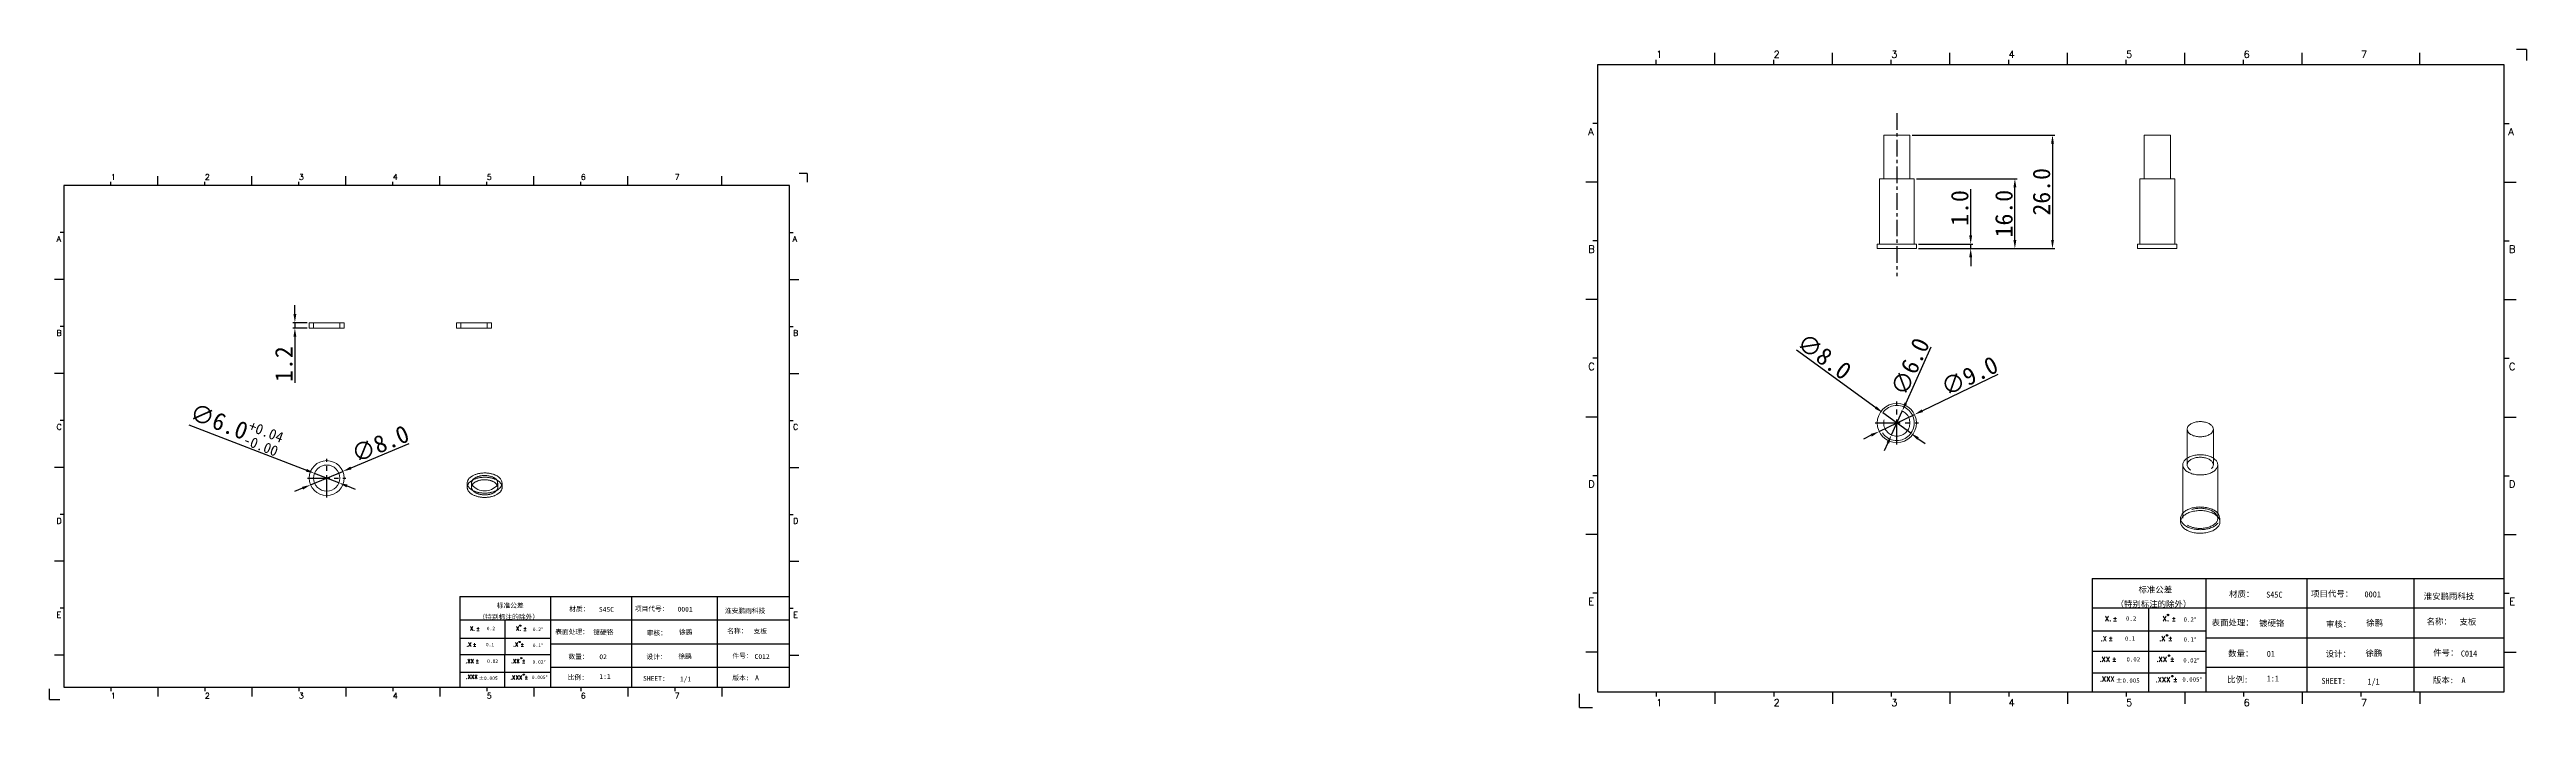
# Model space of a CAD drawing. Extents: x 83 to 30050, y -7164 to 695.
# Drawn here: x 9625 to 10192, y -1682 to -1531 of the extents above; entities that cross this region are included whole.
import ezdxf
from ezdxf.enums import TextEntityAlignment as Align

# ---------------------------------------------------------------- set-up
doc = ezdxf.new("R2010")
doc.units = 0
doc.header["$LTSCALE"] = 8
doc.header["$MEASUREMENT"] = 0
doc.header["$PDSIZE"] = 5
doc.linetypes.add('CENTER', pattern=[2, 1.25, -0.25, 0.25, -0.25])
doc.linetypes.add('HIDDEN', pattern=[1.905, 1.27, -0.635])
doc.layers.get('0').update_dxf_attribs({"linetype": 'CONTINUOUS'})
doc.layers.get('Defpoints').update_dxf_attribs({"linetype": 'CONTINUOUS'})
doc.layers.add('41', color=3, linetype='CONTINUOUS')
doc.layers.add('dim', color=82, linetype='CONTINUOUS', lineweight=9)
doc.styles.add('SIMPLEX', font='SIMPLEX')
doc.styles.get("Standard").update_dxf_attribs({"font": '', "height": 4})
doc.styles.get('Standard').set_extended_font_data('SimSun')
doc.dimstyles.new('ISO-25', dxfattribs={"dimtxt": 6, "dimasz": 2.5, "dimexe": 1.25, "dimexo": 0.625, "dimtad": 1, "dimdec": 1, "dimzin": 1, "dimdsep": 46, "dimtxsty": 'Standard', "dimcen": 2.5, "dimadec": 0, "dimazin": 0, "dimtm": 1e-09, "dimtfac": 1, "dimtdec": 1, "dimtmove": 0, "dimatfit": 3, "dimfxl": 1, "dimtolj": 1, "dimtzin": 0, "dimarcsym": 0})

# ---------------------------------------------------------------- blocks, each defined once
blk = doc.blocks.new('A$C0BB32EA6')
at = {"layer": '41'}
for p, q in [((51.1, 427.8), (51.1, 431)), ((90.2, 427.8), (90.2, 435.7)), ((129.3, 427.8), (129.3, 431)), ((129.3, 427.8), (129.3, 431)), ((129.3, 427.8), (129.3, 431)), ((168.4, 427.8), (168.4, 435.7)), ((168.4, 427.8), (168.4, 435.7)), ((168.4, 427.8), (168.4, 435.7)), ((207.5, 427.8), (207.5, 431)), ((207.5, 427.8), (207.5, 431)), ((246.6, 427.8), (246.6, 435.7)), ((246.6, 427.8), (246.6, 435.7)), ((285.7, 427.8), (285.7, 431)), ((324.8, 427.8), (324.8, 435.7)), ((363.9, 427.8), (363.9, 431)), ((403, 427.8), (403, 435.7)), ((442.1, 427.8), (442.1, 431)), ((481.1, 427.8), (481.1, 435.7)), ((559.3, 427.8), (559.3, 435.7)), ((615.6, 427.8), (12, 427.8)), ((12, 427.8), (12, 10.3)), ((615.6, 10.3), (615.6, 427.8)), ((12, 388.8), (8.9, 388.8)), ((615.6, 388.8), (618.8, 388.8)), ((12, 349.7), (4.2, 349.7)), ((615.6, 349.7), (623.5, 349.7)), ((12, 310.6), (8.9, 310.6)), ((615.6, 310.6), (618.8, 310.6)), ((12, 271.5), (4.2, 271.5)), ((615.6, 271.5), (623.5, 271.5)), ((12, 232.4), (8.9, 232.4)), ((615.6, 232.4), (618.8, 232.4)), ((12, 193.3), (4.2, 193.3)), ((615.6, 193.3), (623.5, 193.3)), ((12, 154.2), (8.9, 154.2)), ((615.6, 154.2), (618.8, 154.2)), ((12, 115.1), (4.2, 115.1)), ((615.6, 115.1), (623.5, 115.1)), ((341.3, 85.8), (615.6, 85.8)), ((341.3, 85.8), (341.3, 10.3)), ((416.9, 85.8), (416.9, 10.3)), ((484.2, 85.8), (484.2, 10.3)), ((555.4, 85.7), (555.4, 10.2)), ((12, 76), (8.9, 76)), ((615.6, 66.1), (341.3, 66.1)), ((615.6, 76), (618.8, 76)), ((341.3, 51.1), (416.9, 51.1)), ((378.9, 10), (379.1, 65.8)), ((12, 36.9), (4.2, 36.9)), ((341.3, 37.5), (401.1, 37.5)), ((341.3, 37.5), (416.9, 37.5)), ((615.6, 46.2), (416.9, 46.2)), ((615.6, 36.9), (623.5, 36.9)), ((341.3, 23), (401.9, 23)), ((341.3, 23), (401.9, 23)), ((341.3, 23), (401.9, 23)), ((341.3, 23), (401.9, 23)), ((341.3, 23), (401.9, 23)), ((341.3, 23), (416.9, 23)), ((615.6, 26.7), (416.9, 26.7)), ((12, 10.3), (615.6, 10.3)), ((51.1, 10.3), (51.1, 7.2)), ((90.2, 10.3), (90.2, 2.5)), ((129.3, 10.3), (129.3, 7.2)), ((168.4, 10.3), (168.4, 2.5)), ((207.5, 10.3), (207.5, 7.2)), ((246.6, 10.3), (246.6, 2.5)), ((285.7, 10.3), (285.7, 7.2)), ((324.8, 10.3), (324.8, 2.5)), ((326.3, 10.3), (401.9, 10.3)), ((363.9, 10.3), (363.9, 7.2)), ((403, 10.3), (403, 2.5)), ((442.1, 10.3), (442.1, 7.2)), ((481.1, 10.3), (481.1, 2.5)), ((520.2, 10.3), (520.2, 7.2)), ((559.3, 10.3), (559.3, 2.5))]:
    blk.add_line(p, q, dxfattribs=at)
at = {"layer": '41', "linetype": 'Continuous'}
for p, q in [((630.4, 437.9), (623.8, 437.9)), ((630.4, 437.9), (630.4, 430.6)), ((0, 0), (0, 9)), ((0, 0), (8.6, 0))]:
    blk.add_line(p, q, dxfattribs=at)
at = {"layer": '41'}
for centre in [(391.7, 61.6), (391.1, 48), (392.5, 34.5), (394.6, 20.8)]:
    blk.add_circle(centre, 0.516, dxfattribs=at)
at = {"layer": '41', "style": 'SIMPLEX'}
for s, height, p in [('1', 4.69, (51.1, 432.5)), ('2', 4.69, (129.3, 432.5)), ('3', 4.69, (207.5, 432.5)), ('4', 4.69, (285.7, 432.5)), ('5', 4.69, (363.9, 432.5)), ('6', 4.69, (442.1, 432.5)), ('7', 4.69, (520.2, 432.5)), ('A', 4.75, (5.8, 380.9)), ('A', 4.75, (618.3, 380.9)), ('B', 4.75, (5.8, 302.7)), ('B', 4.75, (618.7, 302.7)), ('C', 4.75, (5.8, 224.6)), ('C', 4.75, (618.7, 224.6)), ('D', 4.75, (5.8, 146.4)), ('D', 4.75, (618.7, 146.4)), ('E', 4.75, (5.8, 68.2)), ('E', 4.75, (618.9, 68.2)), ('X.', 3.28, (349.8, 57.5)), ('%%p', 3.28, (355, 57.4)), ('X.', 3.28, (388.2, 57.5)), ('%%p', 3.28, (394.1, 57.4)), ('.XX', 3.28, (346.2, 30.4)), ('.X', 3.28, (346.9, 44.2)), ('%%p', 3.28, (352.1, 44.3)), ('%%p', 3.28, (354.4, 30.5)), ('.XX', 3.28, (384.1, 30.4)), ('.X', 3.28, (385.9, 44.2)), ('%%p', 3.28, (391.8, 44.3)), ('%%p', 3.28, (393, 30.5)), ('.XXX', 3.28, (383.5, 16.8)), ('%%p', 3.28, (395.1, 17)), ('1', 4.69, (51.1, 0.9)), ('2', 4.69, (129.3, 0.9)), ('3', 4.69, (207.5, 0.9)), ('4', 4.69, (285.7, 0.9)), ('5', 4.69, (363.9, 0.9)), ('6', 4.69, (442.1, 0.9)), ('7', 4.69, (520.2, 0.9))]:
    blk.add_text(s, height=height, dxfattribs=at).set_placement(p)
at = {"layer": '41', "linetype": 'Continuous'}
for s, p in [('（特别标注的除外）', (356.9, 66.9)), ('标准公差', (372.1, 76.4)), ('材质：', (432.4, 73.5)), ('项目代号：', (487, 73.7)), ('淮安鹏雨科技', (562, 72)), ('表面处理：', (420.8, 54.5)), ('审核：', (496.9, 53.5)), ('名称：', (563.9, 55.2)), ('数量：', (431.8, 33.9)), ('设计：', (496.7, 33.7)), ('件号：', (568.3, 34.5)), ('比例:', (431.2, 16.6)), ('SHEET:', (493.9, 15.7)), ('1/1', (524.5, 15.2)), ('版本:', (568.1, 16.2))]:
    blk.add_text(s, height=4, dxfattribs=at).set_placement(p)
at = {"layer": '41'}
for s, p in [('0.2', (363.8, 57.8)), ('0.2%%D', (402.1, 57.1)), ('0.1', (363.1, 44.4)), ('0.02', (364.1, 30.6)), ('0.02%%D', (401.9, 29.9)), ('0.1%%D', (402.1, 43.8)), ('0.005%%D', (401.3, 17.2))]:
    blk.add_text(s, height=2.93, dxfattribs=at).set_placement(p)
at = {"layer": '41', "style": 'SIMPLEX'}
blk.add_text('.XXX', height=3.28, dxfattribs=at).set_placement((351.3, 18.9), align=Align.MIDDLE_CENTER)
at = {"layer": '41'}
blk.add_text('%%P0.005', height=2.93, dxfattribs=at).set_placement((364.9, 17.9), align=Align.MIDDLE_CENTER)
at = {"layer": '41', "linetype": 'Continuous'}
for tag, p in [('材质', (457.1, 73.1)), ('代号', (522.6, 73.3)), ('表面处理', (452.4, 54.1)), ('审核', (523.7, 54.3)), ('名称', (585.8, 55)), ('数量', (457.5, 33.7)), ('设计', (523.2, 34.1)), ('件号', (586.7, 33.9)), ('比例', (457.5, 17.3)), ('版本', (587.1, 16.2))]:
    blk.add_attdef(tag, p, '', height=4, dxfattribs=at)
blk = doc.blocks.new('*D424')
at = {"layer": 'Defpoints', "color": 0}
for p in [(10051.72, -1614.44), (10043.61, -1618.33)]:
    blk.add_point(p, dxfattribs=at)
at = {"layer": 'dim', "color": 0, "lineweight": -2}
for p, q in [((10070.81, -1605.27), (10053.52, -1613.57)), ((10043.61, -1618.33), (10051.72, -1614.44)), ((10041.8, -1619.2), (10040, -1620.06))]:
    blk.add_line(p, q, dxfattribs=at)
at = {"layer": 'dim', "color": 0}
for points in [[(10053.38, -1613.27), (10053.67, -1613.87), (10051.72, -1614.44)], [(10041.66, -1618.9), (10041.95, -1619.5), (10043.61, -1618.33)]]:
    blk.add_solid(points, dxfattribs=at)
at = {"layer": 'dim', "color": 0, "insert": (10064.3, -1605.62), "char_height": 4, "attachment_point": 5, "rotation": 25.6392}
blk.add_mtext('\\A1;∅9.0', dxfattribs=at)
blk = doc.blocks.new('*D425')
at = {"layer": 'Defpoints', "color": 0}
for p in [(10044.43, -1614.03), (10050.89, -1618.74)]:
    blk.add_point(p, dxfattribs=at)
at = {"layer": 'dim', "color": 0, "lineweight": -2}
for p, q in [((10024.7, -1599.63), (10042.82, -1612.85)), ((10050.89, -1618.74), (10044.43, -1614.03)), ((10052.51, -1619.92), (10054.12, -1621.1))]:
    blk.add_line(p, q, dxfattribs=at)
at = {"layer": 'dim', "color": 0}
for points in [[(10043.01, -1612.58), (10042.62, -1613.12), (10044.43, -1614.03)], [(10052.71, -1619.65), (10052.31, -1620.19), (10050.89, -1618.74)]]:
    blk.add_solid(points, dxfattribs=at)
at = {"layer": 'dim', "color": 0, "insert": (10031.04, -1601.16), "char_height": 4, "attachment_point": 5, "rotation": 323.8828}
blk.add_mtext('\\A1;∅8.0', dxfattribs=at)
blk = doc.blocks.new('*D426')
at = {"layer": 'Defpoints', "color": 0}
for p in [(10048.89, -1613.65), (10046.43, -1619.12)]:
    blk.add_point(p, dxfattribs=at)
at = {"layer": 'dim', "color": 0, "lineweight": -2}
for p, q in [((10055.48, -1599.02), (10049.71, -1611.82)), ((10046.43, -1619.12), (10048.89, -1613.65)), ((10045.61, -1620.94), (10044.79, -1622.77))]:
    blk.add_line(p, q, dxfattribs=at)
at = {"layer": 'dim', "color": 0}
for points in [[(10049.41, -1611.69), (10050.02, -1611.96), (10048.89, -1613.65)], [(10045.31, -1620.81), (10045.91, -1621.08), (10046.43, -1619.12)]]:
    blk.add_solid(points, dxfattribs=at)
at = {"layer": 'dim', "color": 0, "insert": (10050.73, -1603.48), "char_height": 4, "attachment_point": 5, "rotation": 65.7619}
blk.add_mtext('\\A1;∅6.0', dxfattribs=at)
blk = doc.blocks.new('*D427')
at = {"layer": 'Defpoints', "color": 0}
for p in [(10052.16, -1575.45), (10052.16, -1576.45), (10064.58, -1575.45)]:
    blk.add_point(p, dxfattribs=at)
at = {"layer": 'dim', "color": 0, "lineweight": -2}
for p, q in [((10064.58, -1573.45), (10064.58, -1562.85)), ((10052.66, -1575.45), (10065.08, -1575.45)), ((10052.66, -1576.45), (10065.08, -1576.45)), ((10064.58, -1576.45), (10064.58, -1575.45)), ((10064.58, -1578.45), (10064.58, -1580.45))]:
    blk.add_line(p, q, dxfattribs=at)
at = {"layer": 'dim', "color": 0}
for points in [[(10064.24, -1573.45), (10064.91, -1573.45), (10064.58, -1575.45)], [(10064.24, -1578.45), (10064.91, -1578.45), (10064.58, -1576.45)]]:
    blk.add_solid(points, dxfattribs=at)
at = {"layer": 'dim', "color": 0, "insert": (10062.08, -1567.15), "char_height": 4, "attachment_point": 5, "rotation": 90}
blk.add_mtext('\\A1;1.0', dxfattribs=at)
blk = doc.blocks.new('*D428')
at = {"layer": 'Defpoints', "color": 0}
for p in [(10051.66, -1560.45), (10074.7, -1560.45), (10052.16, -1576.45)]:
    blk.add_point(p, dxfattribs=at)
at = {"layer": 'dim', "color": 0, "lineweight": -2}
for p, q in [((10052.16, -1560.45), (10075.2, -1560.45)), ((10074.7, -1574.45), (10074.7, -1562.45)), ((10052.66, -1576.45), (10075.2, -1576.45))]:
    blk.add_line(p, q, dxfattribs=at)
at = {"layer": 'dim', "color": 0}
for points in [[(10074.36, -1562.45), (10075.03, -1562.45), (10074.7, -1560.45)], [(10074.36, -1574.45), (10075.03, -1574.45), (10074.7, -1576.45)]]:
    blk.add_solid(points, dxfattribs=at)
at = {"layer": 'dim', "color": 0, "insert": (10072.2, -1568.45), "char_height": 4, "attachment_point": 5, "rotation": 90}
blk.add_mtext('\\A1;16.0', dxfattribs=at)
blk = doc.blocks.new('*D429')
at = {"layer": 'Defpoints', "color": 0}
for p in [(10050.66, -1550.45), (10052.16, -1576.45), (10083.31, -1576.45)]:
    blk.add_point(p, dxfattribs=at)
at = {"layer": 'dim', "color": 0, "lineweight": -2}
for p, q in [((10051.16, -1550.45), (10083.81, -1550.45)), ((10083.31, -1552.45), (10083.31, -1574.45)), ((10052.66, -1576.45), (10083.81, -1576.45))]:
    blk.add_line(p, q, dxfattribs=at)
at = {"layer": 'dim', "color": 0}
for points in [[(10082.98, -1552.45), (10083.65, -1552.45), (10083.31, -1550.45)], [(10082.98, -1574.45), (10083.65, -1574.45), (10083.31, -1576.45)]]:
    blk.add_solid(points, dxfattribs=at)
at = {"layer": 'dim', "color": 0, "insert": (10080.81, -1563.45), "char_height": 4, "attachment_point": 5, "rotation": 90}
blk.add_mtext('\\A1;26.0', dxfattribs=at)
blk = doc.blocks.new('*D430')
at = {"layer": 'Defpoints', "color": 0}
for p in [(9684.13, -1593.44), (9680.85, -1594.64), (9684.13, -1594.64)]:
    blk.add_point(p, dxfattribs=at)
at = {"layer": 'dim', "color": 0, "lineweight": -2}
for p, q in [((9683.63, -1593.44), (9680.35, -1593.44)), ((9680.85, -1591.44), (9680.85, -1589.44)), ((9680.85, -1593.44), (9680.85, -1594.64)), ((9683.63, -1594.64), (9680.35, -1594.64)), ((9680.85, -1596.64), (9680.85, -1607.17))]:
    blk.add_line(p, q, dxfattribs=at)
at = {"layer": 'dim', "color": 0}
for points in [[(9680.52, -1591.44), (9681.18, -1591.44), (9680.85, -1593.44)], [(9680.52, -1596.64), (9681.18, -1596.64), (9680.85, -1594.64)]]:
    blk.add_solid(points, dxfattribs=at)
at = {"layer": 'dim', "color": 0, "insert": (9678.35, -1602.9), "char_height": 4, "attachment_point": 5, "rotation": 90}
blk.add_mtext('\\A1;1.2', dxfattribs=at)
blk = doc.blocks.new('*D431')
at = {"layer": 'Defpoints', "color": 0}
for p in [(9691.82, -1627.46), (9684.44, -1630.55)]:
    blk.add_point(p, dxfattribs=at)
at = {"layer": 'dim', "color": 0, "lineweight": -2}
for p, q in [((9706.91, -1621.14), (9693.67, -1626.69)), ((9684.44, -1630.55), (9691.82, -1627.46)), ((9682.6, -1631.33), (9680.75, -1632.1))]:
    blk.add_line(p, q, dxfattribs=at)
at = {"layer": 'dim', "color": 0}
for points in [[(9693.54, -1626.38), (9693.8, -1627), (9691.82, -1627.46)], [(9682.47, -1631.02), (9682.73, -1631.63), (9684.44, -1630.55)]]:
    blk.add_solid(points, dxfattribs=at)
at = {"layer": 'dim', "color": 0, "insert": (9700.39, -1621.16), "char_height": 4, "attachment_point": 5, "rotation": 22.736}
blk.add_mtext('\\A1;∅8.0', dxfattribs=at)
blk = doc.blocks.new('*D432')
at = {"layer": 'Defpoints', "color": 0}
for p in [(9685.34, -1627.92), (9690.93, -1630.09)]:
    blk.add_point(p, dxfattribs=at)
at = {"layer": 'dim', "color": 0, "lineweight": -2}
for p, q in [((9656.54, -1616.78), (9683.47, -1627.2)), ((9690.93, -1630.09), (9685.34, -1627.92)), ((9692.8, -1630.81), (9694.66, -1631.53))]:
    blk.add_line(p, q, dxfattribs=at)
at = {"layer": 'dim', "color": 0}
for points in [[(9683.59, -1626.89), (9683.35, -1627.51), (9685.34, -1627.92)], [(9692.92, -1630.5), (9692.68, -1631.12), (9690.93, -1630.09)]]:
    blk.add_solid(points, dxfattribs=at)
at = {"layer": 'dim', "color": 0, "insert": (9667.31, -1617.48), "char_height": 4, "attachment_point": 5, "rotation": 338.8491}
blk.add_mtext('\\A1;∅6.0{\\H2.400000;\\S+0.04^ -0.00;}', dxfattribs=at)

msp = doc.modelspace()

# ---------------------------------------------------------------- linework, layer by layer
at = {"color": 1, "linetype": 'CENTER', "ltscale": 0.381}
msp.add_line((10047.662, -1545.449), (10047.662, -1582.793), dxfattribs=at)
at = {"color": 7, "linetype": 'Continuous', "lineweight": 15}
for p, q in [((10044.662, -1550.45), (10044.662, -1560.45)), ((10044.662, -1550.45), (10050.662, -1550.45)), ((10050.662, -1560.45), (10050.662, -1550.45)), ((10104.294, -1550.45), (10104.294, -1560.45)), ((10104.294, -1550.45), (10110.294, -1550.45)), ((10110.294, -1560.45), (10110.294, -1550.45)), ((10043.662, -1560.45), (10043.662, -1575.45)), ((10043.662, -1560.45), (10051.662, -1560.45)), ((10051.662, -1575.45), (10051.662, -1560.45)), ((10103.294, -1560.45), (10103.294, -1575.45)), ((10103.294, -1560.45), (10111.294, -1560.45)), ((10111.294, -1575.45), (10111.294, -1560.45)), ((10043.162, -1575.45), (10043.162, -1576.45)), ((10052.162, -1575.45), (10043.162, -1575.45)), ((10052.162, -1576.45), (10043.162, -1576.45)), ((10052.162, -1576.45), (10052.162, -1575.45)), ((10102.794, -1575.45), (10102.794, -1576.45)), ((10107.294, -1575.45), (10102.794, -1575.45)), ((10107.294, -1576.45), (10102.794, -1576.45)), ((10111.794, -1575.45), (10107.294, -1575.45)), ((10111.794, -1576.45), (10107.294, -1576.45)), ((10111.794, -1576.45), (10111.794, -1575.45)), ((9684.133, -1593.436), (9684.133, -1594.636)), ((9692.133, -1593.436), (9684.133, -1593.436)), ((9692.133, -1594.636), (9692.133, -1593.436)), ((9717.844, -1593.436), (9717.844, -1594.636)), ((9721.844, -1593.436), (9717.844, -1593.436)), ((9725.844, -1593.436), (9721.844, -1593.436)), ((9725.844, -1594.636), (9725.844, -1593.436)), ((9692.133, -1594.636), (9684.133, -1594.636)), ((9721.844, -1594.636), (9717.844, -1594.636)), ((9725.844, -1594.636), (9721.844, -1594.636)), ((10114.139, -1617.801), (10114.139, -1624.439)), ((10120.139, -1624.439), (10120.139, -1617.801)), ((10113.139, -1625.966), (10113.139, -1637.024)), ((10121.139, -1637.024), (10121.139, -1625.966)), ((9720.308, -1630.136), (9720.308, -1631.115)), ((9728.308, -1631.115), (9728.308, -1630.136)), ((10112.639, -1638.214), (10112.639, -1639.031)), ((10121.639, -1639.031), (10121.639, -1638.214))]:
    msp.add_line(p, q, dxfattribs=at)
at = {"color": 7, "linetype": 'HIDDEN', "lineweight": 0}
for p, q in [((9685.133, -1593.436), (9685.133, -1594.636)), ((9691.133, -1594.636), (9691.133, -1593.436)), ((9718.844, -1593.436), (9718.844, -1594.636)), ((9724.844, -1594.636), (9724.844, -1593.436)), ((10114.139, -1624.439), (10114.139, -1625.966)), ((10120.139, -1625.966), (10120.139, -1624.439)), ((9721.308, -1630.136), (9721.308, -1631.115)), ((9727.308, -1631.115), (9727.308, -1630.136)), ((10113.139, -1637.024), (10113.139, -1638.214)), ((10121.139, -1638.214), (10121.139, -1637.024))]:
    msp.add_line(p, q, dxfattribs=at)
at = {"color": 1, "linetype": 'CENTER', "ltscale": 0.5715}
for p, q in [((10042.712, -1616.383), (10052.612, -1616.383)), ((10047.662, -1621.333), (10047.662, -1611.433))]:
    msp.add_line(p, q, dxfattribs=at)
at = {"color": 1, "linetype": 'CENTER', "ltscale": 0.508}
for p, q in [((9688.133, -1633.407), (9688.133, -1624.607)), ((9683.733, -1629.007), (9692.533, -1629.007))]:
    msp.add_line(p, q, dxfattribs=at)
at = {"color": 7, "linetype": 'Continuous', "lineweight": 15, "flags": 128}
for points in [[(10114.139, -1617.801), (10114.141, -1617.748), (10114.158, -1617.607), (10114.195, -1617.467), (10114.252, -1617.33), (10114.328, -1617.196), (10114.423, -1617.065), (10114.536, -1616.94), (10114.666, -1616.82), (10114.813, -1616.707), (10114.975, -1616.601), (10115.152, -1616.504), (10115.341, -1616.414), (10115.543, -1616.334), (10115.756, -1616.264), (10115.977, -1616.204), (10116.206, -1616.155), (10116.442, -1616.116), (10116.682, -1616.089), (10116.925, -1616.073), (10117.17, -1616.069), (10117.414, -1616.076), (10117.657, -1616.095), (10117.896, -1616.125), (10118.13, -1616.166), (10118.358, -1616.218), (10118.577, -1616.281), (10118.787, -1616.354), (10118.986, -1616.436), (10119.172, -1616.527), (10119.345, -1616.627), (10119.504, -1616.735), (10119.646, -1616.85), (10119.772, -1616.971), (10119.881, -1617.097), (10119.971, -1617.229), (10120.042, -1617.364), (10120.094, -1617.502), (10120.127, -1617.642), (10120.139, -1617.783), (10120.139, -1617.801)], [(10113.139, -1625.966), (10113.147, -1625.824), (10113.174, -1625.661), (10113.221, -1625.501), (10113.288, -1625.342), (10113.374, -1625.187), (10113.478, -1625.036), (10113.601, -1624.889), (10113.742, -1624.748), (10113.899, -1624.612), (10114.073, -1624.484), (10114.261, -1624.362), (10114.464, -1624.249), (10114.681, -1624.145), (10114.91, -1624.049), (10115.149, -1623.963), (10115.399, -1623.887), (10115.658, -1623.821), (10115.923, -1623.766), (10116.195, -1623.722), (10116.472, -1623.689), (10116.752, -1623.668), (10117.033, -1623.658), (10117.316, -1623.659), (10117.597, -1623.672), (10117.876, -1623.697), (10118.152, -1623.732), (10118.422, -1623.779), (10118.686, -1623.837), (10118.943, -1623.905), (10119.19, -1623.984), (10119.427, -1624.072), (10119.653, -1624.17), (10119.866, -1624.277), (10120.066, -1624.392), (10120.251, -1624.515), (10120.42, -1624.645), (10120.574, -1624.782), (10120.71, -1624.925), (10120.828, -1625.073), (10120.928, -1625.226), (10121.009, -1625.382), (10121.071, -1625.541), (10121.113, -1625.702), (10121.135, -1625.864), (10121.139, -1625.966)], [(9727.136, -1628.503), (9727.008, -1628.432), (9726.875, -1628.365), (9726.737, -1628.301), (9726.594, -1628.241), (9726.447, -1628.184), (9726.295, -1628.132), (9726.139, -1628.083), (9725.98, -1628.038), (9725.818, -1627.997), (9725.653, -1627.961), (9725.485, -1627.929), (9725.315, -1627.901), (9725.142, -1627.877), (9724.968, -1627.858), (9724.793, -1627.843), (9724.617, -1627.833), (9724.44, -1627.828), (9724.264, -1627.827), (9724.087, -1627.83), (9723.91, -1627.838), (9723.735, -1627.85), (9723.56, -1627.867), (9723.387, -1627.888), (9723.216, -1627.914), (9723.046, -1627.944), (9722.88, -1627.979), (9722.716, -1628.017), (9722.555, -1628.06), (9722.398, -1628.107), (9722.244, -1628.157), (9722.095, -1628.212), (9721.949, -1628.27), (9721.809, -1628.332), (9721.673, -1628.398), (9721.543, -1628.467), (9721.417, -1628.539), (9721.298, -1628.615), (9721.184, -1628.693), (9721.077, -1628.774), (9720.976, -1628.858), (9720.881, -1628.944), (9720.793, -1629.033), (9720.712, -1629.124), (9720.638, -1629.217), (9720.571, -1629.311), (9720.512, -1629.407), (9720.46, -1629.505), (9720.415, -1629.604), (9720.378, -1629.704), (9720.349, -1629.805), (9720.328, -1629.906), (9720.314, -1630.008), (9720.308, -1630.11), (9720.308, -1630.136)], [(9727.136, -1629.483), (9727.008, -1629.412), (9726.875, -1629.345), (9726.737, -1629.281), (9726.594, -1629.221), (9726.447, -1629.164), (9726.295, -1629.111), (9726.139, -1629.063), (9725.98, -1629.018), (9725.818, -1628.977), (9725.653, -1628.941), (9725.485, -1628.908), (9725.315, -1628.881), (9725.142, -1628.857), (9724.968, -1628.838), (9724.793, -1628.823), (9724.617, -1628.813), (9724.44, -1628.808), (9724.264, -1628.806), (9724.087, -1628.81), (9723.91, -1628.818), (9723.735, -1628.83), (9723.56, -1628.847), (9723.387, -1628.868), (9723.216, -1628.894), (9723.046, -1628.924), (9722.88, -1628.958), (9722.716, -1628.997), (9722.555, -1629.04), (9722.398, -1629.086), (9722.244, -1629.137), (9722.095, -1629.192), (9721.949, -1629.25), (9721.809, -1629.312), (9721.673, -1629.378), (9721.543, -1629.447), (9721.417, -1629.519), (9721.298, -1629.594), (9721.184, -1629.673), (9721.077, -1629.754), (9720.976, -1629.838), (9720.881, -1629.924), (9720.793, -1630.013), (9720.712, -1630.104), (9720.638, -1630.196), (9720.571, -1630.291), (9720.512, -1630.387), (9720.46, -1630.485), (9720.415, -1630.584), (9720.378, -1630.684), (9720.349, -1630.784), (9720.328, -1630.886), (9720.314, -1630.988), (9720.308, -1631.09), (9720.31, -1631.192), (9720.32, -1631.294), (9720.337, -1631.396), (9720.363, -1631.497), (9720.396, -1631.597), (9720.437, -1631.697), (9720.485, -1631.795), (9720.541, -1631.892), (9720.604, -1631.987), (9720.674, -1632.081), (9720.752, -1632.173), (9720.836, -1632.263), (9720.928, -1632.35), (9721.026, -1632.435), (9721.13, -1632.518), (9721.24, -1632.598), (9721.357, -1632.674), (9721.479, -1632.748), (9721.607, -1632.819), (9721.74, -1632.886), (9721.879, -1632.95), (9722.022, -1633.01), (9722.169, -1633.067), (9722.321, -1633.119), (9722.476, -1633.168), (9722.635, -1633.213), (9722.797, -1633.254), (9722.963, -1633.29), (9723.131, -1633.322), (9723.301, -1633.35), (9723.473, -1633.374), (9723.647, -1633.393), (9723.822, -1633.407), (9723.998, -1633.418), (9724.175, -1633.423), (9724.352, -1633.424), (9724.529, -1633.421), (9724.705, -1633.413), (9724.881, -1633.401), (9725.056, -1633.384), (9725.229, -1633.363), (9725.4, -1633.337), (9725.569, -1633.307), (9725.736, -1633.272), (9725.9, -1633.234), (9726.06, -1633.191), (9726.218, -1633.144), (9726.371, -1633.094), (9726.521, -1633.039), (9726.666, -1632.981), (9726.807, -1632.918), (9726.942, -1632.853), (9727.073, -1632.784), (9727.198, -1632.712), (9727.318, -1632.636), (9727.431, -1632.558), (9727.539, -1632.477), (9727.64, -1632.393), (9727.734, -1632.307), (9727.822, -1632.218), (9727.903, -1632.127), (9727.977, -1632.034), (9728.044, -1631.94), (9728.104, -1631.844), (9728.156, -1631.746), (9728.2, -1631.647), (9728.237, -1631.547), (9728.266, -1631.446), (9728.288, -1631.345), (9728.302, -1631.243), (9728.308, -1631.141), (9728.306, -1631.039), (9728.296, -1630.937), (9728.278, -1630.835), (9728.253, -1630.734), (9728.22, -1630.634), (9728.179, -1630.534), (9728.131, -1630.436), (9728.075, -1630.339), (9728.012, -1630.244), (9727.941, -1630.15), (9727.864, -1630.058), (9727.779, -1629.968), (9727.688, -1629.881), (9727.59, -1629.796), (9727.486, -1629.713), (9727.375, -1629.633), (9727.259, -1629.556), (9727.136, -1629.483)], [(9726.429, -1629.891), (9726.318, -1629.83), (9726.202, -1629.772), (9726.08, -1629.718), (9725.954, -1629.668), (9725.824, -1629.621), (9725.69, -1629.578), (9725.552, -1629.54), (9725.411, -1629.505), (9725.268, -1629.475), (9725.121, -1629.448), (9724.973, -1629.427), (9724.822, -1629.409), (9724.671, -1629.396), (9724.518, -1629.388), (9724.365, -1629.384), (9724.212, -1629.384), (9724.059, -1629.39), (9723.907, -1629.399), (9723.755, -1629.413), (9723.606, -1629.432), (9723.458, -1629.455), (9723.312, -1629.482), (9723.169, -1629.513), (9723.028, -1629.549), (9722.891, -1629.589), (9722.758, -1629.632), (9722.629, -1629.68), (9722.504, -1629.731), (9722.384, -1629.786), (9722.269, -1629.845), (9722.16, -1629.907), (9722.055, -1629.971), (9721.957, -1630.039), (9721.865, -1630.11), (9721.779, -1630.183), (9721.7, -1630.259), (9721.628, -1630.337), (9721.562, -1630.417), (9721.504, -1630.499), (9721.453, -1630.582), (9721.41, -1630.667), (9721.374, -1630.753), (9721.346, -1630.84), (9721.325, -1630.928), (9721.313, -1631.016), (9721.308, -1631.104), (9721.311, -1631.193), (9721.321, -1631.281), (9721.34, -1631.369), (9721.366, -1631.456), (9721.4, -1631.542), (9721.442, -1631.627), (9721.491, -1631.711), (9721.547, -1631.793), (9721.611, -1631.874), (9721.681, -1631.952), (9721.759, -1632.029), (9721.843, -1632.103), (9721.934, -1632.174), (9722.03, -1632.243), (9722.133, -1632.308), (9722.241, -1632.371), (9722.355, -1632.43), (9722.474, -1632.486), (9722.597, -1632.538), (9722.726, -1632.587), (9722.858, -1632.632), (9722.994, -1632.672), (9723.133, -1632.709), (9723.276, -1632.742), (9723.421, -1632.77), (9723.568, -1632.794), (9723.718, -1632.813), (9723.869, -1632.829), (9724.021, -1632.839), (9724.174, -1632.846), (9724.327, -1632.847), (9724.48, -1632.844), (9724.633, -1632.837), (9724.785, -1632.825), (9724.935, -1632.809), (9725.084, -1632.788), (9725.231, -1632.763), (9725.376, -1632.734), (9725.517, -1632.7), (9725.656, -1632.663), (9725.791, -1632.621), (9725.922, -1632.575), (9726.049, -1632.526), (9726.172, -1632.472), (9726.289, -1632.416), (9726.402, -1632.356), (9726.509, -1632.292), (9726.61, -1632.226), (9726.705, -1632.156), (9726.794, -1632.084), (9726.877, -1632.01), (9726.952, -1631.933), (9727.021, -1631.854), (9727.083, -1631.773), (9727.138, -1631.69), (9727.185, -1631.606), (9727.224, -1631.521), (9727.256, -1631.434), (9727.281, -1631.347), (9727.297, -1631.259), (9727.306, -1631.171), (9727.307, -1631.082), (9727.3, -1630.994), (9727.286, -1630.906), (9727.263, -1630.818), (9727.233, -1630.732), (9727.195, -1630.646), (9727.15, -1630.561), (9727.097, -1630.478), (9727.037, -1630.397), (9726.97, -1630.317), (9726.896, -1630.24), (9726.815, -1630.165), (9726.728, -1630.092), (9726.634, -1630.022), (9726.535, -1629.955), (9726.429, -1629.891)], [(10120.321, -1636.377), (10120.102, -1636.259), (10119.869, -1636.149), (10119.624, -1636.048), (10119.368, -1635.957), (10119.101, -1635.877), (10118.827, -1635.806), (10118.544, -1635.746), (10118.255, -1635.698), (10117.962, -1635.66), (10117.664, -1635.634), (10117.365, -1635.62), (10117.064, -1635.617), (10116.764, -1635.626), (10116.465, -1635.646), (10116.169, -1635.678), (10115.878, -1635.721), (10115.592, -1635.775), (10115.314, -1635.84), (10115.043, -1635.916), (10114.782, -1636.002), (10114.531, -1636.097), (10114.292, -1636.203), (10114.065, -1636.317), (10113.853, -1636.44), (10113.655, -1636.571), (10113.472, -1636.709), (10113.306, -1636.853), (10113.157, -1637.004), (10113.026, -1637.16), (10112.914, -1637.321), (10112.82, -1637.486), (10112.745, -1637.654), (10112.69, -1637.825), (10112.655, -1637.998), (10112.64, -1638.171), (10112.639, -1638.214)], [(10120.321, -1637.194), (10120.102, -1637.075), (10119.869, -1636.966), (10119.624, -1636.865), (10119.368, -1636.774), (10119.101, -1636.693), (10118.827, -1636.623), (10118.544, -1636.563), (10118.255, -1636.514), (10117.962, -1636.477), (10117.664, -1636.451), (10117.365, -1636.436), (10117.064, -1636.433), (10116.764, -1636.442), (10116.465, -1636.462), (10116.169, -1636.494), (10115.878, -1636.537), (10115.592, -1636.591), (10115.314, -1636.657), (10115.043, -1636.732), (10114.782, -1636.818), (10114.531, -1636.914), (10114.292, -1637.019), (10114.065, -1637.134), (10113.853, -1637.256), (10113.655, -1637.387), (10113.472, -1637.525), (10113.306, -1637.67), (10113.157, -1637.821), (10113.026, -1637.977), (10112.914, -1638.138), (10112.82, -1638.303), (10112.745, -1638.471), (10112.69, -1638.642), (10112.655, -1638.814), (10112.64, -1638.987), (10112.645, -1639.161), (10112.67, -1639.334), (10112.715, -1639.506), (10112.78, -1639.675), (10112.864, -1639.842), (10112.968, -1640.005), (10113.09, -1640.164), (10113.23, -1640.317), (10113.387, -1640.465), (10113.562, -1640.607), (10113.752, -1640.741), (10113.957, -1640.868), (10114.177, -1640.986), (10114.41, -1641.096), (10114.655, -1641.197), (10114.911, -1641.288), (10115.177, -1641.369), (10115.452, -1641.439), (10115.734, -1641.499), (10116.023, -1641.548), (10116.317, -1641.585), (10116.614, -1641.611), (10116.914, -1641.625), (10117.214, -1641.628), (10117.515, -1641.62), (10117.813, -1641.599), (10118.109, -1641.568), (10118.4, -1641.525), (10118.686, -1641.47), (10118.965, -1641.405), (10119.236, -1641.33), (10119.497, -1641.244), (10119.748, -1641.148), (10119.987, -1641.042), (10120.213, -1640.928), (10120.426, -1640.805), (10120.624, -1640.675), (10120.806, -1640.537), (10120.972, -1640.392), (10121.121, -1640.241), (10121.252, -1640.085), (10121.365, -1639.924), (10121.459, -1639.759), (10121.533, -1639.591), (10121.588, -1639.42), (10121.624, -1639.248), (10121.639, -1639.074), (10121.634, -1638.901), (10121.609, -1638.728), (10121.563, -1638.556), (10121.499, -1638.387), (10121.414, -1638.22), (10121.311, -1638.057), (10121.189, -1637.898), (10121.049, -1637.745), (10120.891, -1637.597), (10120.717, -1637.455), (10120.527, -1637.321), (10120.321, -1637.194)]]:
    msp.add_lwpolyline(points, dxfattribs=at)
at = {"color": 7, "linetype": 'HIDDEN', "lineweight": 0, "flags": 128}
for points in [[(10120.139, -1617.801), (10120.132, -1617.924), (10120.104, -1618.065), (10120.057, -1618.203), (10119.991, -1618.339), (10119.905, -1618.472), (10119.801, -1618.6), (10119.679, -1618.722), (10119.541, -1618.839), (10119.386, -1618.948), (10119.217, -1619.05), (10119.034, -1619.144), (10118.838, -1619.228), (10118.63, -1619.304), (10118.413, -1619.369), (10118.188, -1619.423), (10117.955, -1619.467), (10117.717, -1619.5), (10117.475, -1619.522), (10117.231, -1619.532), (10116.986, -1619.53), (10116.743, -1619.517), (10116.502, -1619.493), (10116.265, -1619.457), (10116.034, -1619.411), (10115.81, -1619.353), (10115.595, -1619.286), (10115.391, -1619.208), (10115.198, -1619.121), (10115.018, -1619.025)], [(10115.018, -1627.191), (10114.852, -1627.087), (10114.701, -1626.976), (10114.567, -1626.858), (10114.45, -1626.734), (10114.35, -1626.604), (10114.27, -1626.471), (10114.208, -1626.334), (10114.166, -1626.195), (10114.143, -1626.055), (10114.141, -1625.913), (10114.158, -1625.772), (10114.195, -1625.633), (10114.252, -1625.495), (10114.328, -1625.361), (10114.423, -1625.231), (10114.536, -1625.105), (10114.666, -1624.986), (10114.813, -1624.873), (10114.975, -1624.767), (10115.152, -1624.669), (10115.341, -1624.58), (10115.543, -1624.5), (10115.756, -1624.43), (10115.977, -1624.37), (10116.206, -1624.32), (10116.442, -1624.282), (10116.682, -1624.255), (10116.925, -1624.239), (10117.17, -1624.234), (10117.414, -1624.242), (10117.657, -1624.26), (10117.896, -1624.29), (10118.13, -1624.332), (10118.358, -1624.384), (10118.577, -1624.446), (10118.787, -1624.519), (10118.986, -1624.601), (10119.172, -1624.693), (10119.345, -1624.793), (10119.504, -1624.9), (10119.646, -1625.015), (10119.772, -1625.136), (10119.881, -1625.263), (10119.971, -1625.394), (10120.042, -1625.529), (10120.094, -1625.667), (10120.127, -1625.807), (10120.139, -1625.949), (10120.132, -1626.09), (10120.104, -1626.23), (10120.057, -1626.369), (10119.991, -1626.505), (10119.905, -1626.637), (10119.801, -1626.765), (10119.679, -1626.888), (10119.541, -1627.004), (10119.386, -1627.114), (10119.217, -1627.216), (10119.034, -1627.309), (10118.838, -1627.394), (10118.63, -1627.469), (10118.413, -1627.534), (10118.188, -1627.589), (10117.955, -1627.633), (10117.717, -1627.666), (10117.475, -1627.687), (10117.231, -1627.697), (10116.986, -1627.696), (10116.743, -1627.683), (10116.502, -1627.659), (10116.265, -1627.623), (10116.034, -1627.576), (10115.81, -1627.519), (10115.595, -1627.451), (10115.391, -1627.374), (10115.198, -1627.287), (10115.018, -1627.191)], [(10121.139, -1625.966), (10121.138, -1626.027), (10121.12, -1626.19), (10121.083, -1626.352), (10121.026, -1626.511), (10120.95, -1626.668), (10120.855, -1626.822), (10120.741, -1626.971), (10120.609, -1627.115), (10120.46, -1627.253), (10120.295, -1627.385), (10120.113, -1627.51), (10119.917, -1627.628), (10119.707, -1627.737), (10119.485, -1627.837), (10119.25, -1627.928), (10119.005, -1628.009), (10118.751, -1628.08), (10118.489, -1628.14), (10118.22, -1628.19), (10117.946, -1628.228), (10117.667, -1628.255), (10117.386, -1628.271), (10117.104, -1628.275), (10116.822, -1628.268), (10116.541, -1628.249), (10116.264, -1628.219), (10115.991, -1628.178), (10115.723, -1628.126), (10115.463, -1628.063), (10115.211, -1627.989), (10114.969, -1627.906), (10114.737, -1627.813), (10114.517, -1627.71), (10114.311, -1627.599)], [(9720.308, -1630.136), (9720.31, -1630.212), (9720.32, -1630.314), (9720.337, -1630.416), (9720.363, -1630.517), (9720.396, -1630.617), (9720.437, -1630.717), (9720.485, -1630.815), (9720.541, -1630.912), (9720.604, -1631.007), (9720.674, -1631.101), (9720.752, -1631.193), (9720.836, -1631.283), (9720.928, -1631.37), (9721.026, -1631.455), (9721.13, -1631.538), (9721.24, -1631.618), (9721.357, -1631.695), (9721.479, -1631.768), (9721.607, -1631.839), (9721.74, -1631.906), (9721.879, -1631.97), (9722.022, -1632.03), (9722.169, -1632.087), (9722.321, -1632.14), (9722.476, -1632.188), (9722.635, -1632.233), (9722.797, -1632.274), (9722.963, -1632.31), (9723.131, -1632.342), (9723.301, -1632.37), (9723.473, -1632.394), (9723.647, -1632.413), (9723.822, -1632.428), (9723.998, -1632.438), (9724.175, -1632.443), (9724.352, -1632.445), (9724.529, -1632.441), (9724.705, -1632.433), (9724.881, -1632.421), (9725.056, -1632.404), (9725.229, -1632.383), (9725.4, -1632.357), (9725.569, -1632.327), (9725.736, -1632.293), (9725.9, -1632.254), (9726.06, -1632.211), (9726.218, -1632.164), (9726.371, -1632.114), (9726.521, -1632.059), (9726.666, -1632.001), (9726.807, -1631.939), (9726.942, -1631.873), (9727.073, -1631.804), (9727.198, -1631.732), (9727.318, -1631.656), (9727.431, -1631.578), (9727.539, -1631.497), (9727.64, -1631.413), (9727.734, -1631.327), (9727.822, -1631.238), (9727.903, -1631.147), (9727.977, -1631.055), (9728.044, -1630.96), (9728.104, -1630.864), (9728.156, -1630.766), (9728.2, -1630.667), (9728.237, -1630.567), (9728.266, -1630.466), (9728.288, -1630.365), (9728.302, -1630.263), (9728.308, -1630.161), (9728.308, -1630.136)], [(9726.429, -1628.911), (9726.318, -1628.85), (9726.202, -1628.792), (9726.08, -1628.738), (9725.954, -1628.688), (9725.824, -1628.641), (9725.69, -1628.599), (9725.552, -1628.56), (9725.411, -1628.525), (9725.268, -1628.495), (9725.121, -1628.469), (9724.973, -1628.447), (9724.822, -1628.429), (9724.671, -1628.416), (9724.518, -1628.408), (9724.365, -1628.404), (9724.212, -1628.405), (9724.059, -1628.41), (9723.907, -1628.419), (9723.755, -1628.433), (9723.606, -1628.452), (9723.458, -1628.475), (9723.312, -1628.502), (9723.169, -1628.533), (9723.028, -1628.569), (9722.891, -1628.609), (9722.758, -1628.653), (9722.629, -1628.7), (9722.504, -1628.752), (9722.384, -1628.807), (9722.269, -1628.865), (9722.16, -1628.927), (9722.055, -1628.992), (9721.957, -1629.059), (9721.865, -1629.13), (9721.779, -1629.203), (9721.7, -1629.279), (9721.628, -1629.357), (9721.562, -1629.437), (9721.504, -1629.519), (9721.453, -1629.602), (9721.41, -1629.687), (9721.374, -1629.773), (9721.346, -1629.86), (9721.325, -1629.948), (9721.313, -1630.036), (9721.308, -1630.124), (9721.311, -1630.213), (9721.321, -1630.301), (9721.34, -1630.389), (9721.366, -1630.476), (9721.4, -1630.562), (9721.43, -1630.625)], [(10112.639, -1638.214), (10112.645, -1638.345), (10112.67, -1638.518), (10112.715, -1638.689), (10112.78, -1638.859), (10112.864, -1639.025), (10112.968, -1639.188), (10113.09, -1639.347), (10113.23, -1639.501), (10113.387, -1639.649), (10113.562, -1639.79), (10113.752, -1639.924), (10113.957, -1640.051), (10114.177, -1640.17), (10114.41, -1640.28), (10114.655, -1640.38), (10114.911, -1640.471), (10115.177, -1640.552), (10115.452, -1640.623), (10115.734, -1640.682), (10116.023, -1640.731), (10116.317, -1640.768), (10116.614, -1640.794), (10116.914, -1640.809), (10117.214, -1640.812), (10117.515, -1640.803), (10117.813, -1640.783), (10118.109, -1640.751), (10118.4, -1640.708), (10118.686, -1640.654), (10118.965, -1640.589), (10119.236, -1640.513), (10119.497, -1640.427), (10119.748, -1640.331), (10119.987, -1640.226), (10120.213, -1640.112), (10120.426, -1639.989), (10120.624, -1639.858), (10120.806, -1639.72), (10120.972, -1639.575), (10121.121, -1639.425), (10121.252, -1639.268), (10121.365, -1639.107), (10121.459, -1638.942), (10121.533, -1638.774), (10121.588, -1638.604), (10121.624, -1638.431), (10121.639, -1638.258), (10121.639, -1638.214)], [(10119.968, -1636.582), (10120.16, -1636.701), (10120.338, -1636.828), (10120.499, -1636.961), (10120.644, -1637.101), (10120.771, -1637.247), (10120.88, -1637.397), (10120.971, -1637.551), (10121.042, -1637.709), (10121.094, -1637.869), (10121.127, -1638.031), (10121.139, -1638.194), (10121.132, -1638.357), (10121.104, -1638.519), (10121.057, -1638.68), (10120.991, -1638.838), (10120.905, -1638.993), (10120.8, -1639.145), (10120.677, -1639.292), (10120.537, -1639.433), (10120.379, -1639.568), (10120.206, -1639.697), (10120.017, -1639.818), (10119.814, -1639.931), (10119.598, -1640.036), (10119.369, -1640.132), (10119.129, -1640.218), (10118.879, -1640.294), (10118.621, -1640.359), (10118.355, -1640.414), (10118.083, -1640.458), (10117.807, -1640.491), (10117.527, -1640.513), (10117.245, -1640.523), (10116.963, -1640.521), (10116.681, -1640.508), (10116.402, -1640.484), (10116.127, -1640.448), (10115.856, -1640.401), (10115.592, -1640.344), (10115.336, -1640.276), (10115.089, -1640.197), (10114.851, -1640.108), (10114.626, -1640.011), (10114.412, -1639.904), (10114.213, -1639.789), (10114.028, -1639.665), (10113.858, -1639.535), (10113.705, -1639.398), (10113.569, -1639.255), (10113.451, -1639.107), (10113.351, -1638.955), (10113.27, -1638.799), (10113.208, -1638.64), (10113.166, -1638.479), (10113.143, -1638.316), (10113.141, -1638.153), (10113.158, -1637.991), (10113.195, -1637.829), (10113.252, -1637.669), (10113.329, -1637.512), (10113.424, -1637.359), (10113.538, -1637.21), (10113.669, -1637.066), (10113.818, -1636.927), (10113.984, -1636.795), (10114.165, -1636.67), (10114.361, -1636.553), (10114.571, -1636.444), (10114.794, -1636.344), (10115.028, -1636.253), (10115.273, -1636.172), (10115.527, -1636.101), (10115.79, -1636.041), (10116.059, -1635.991), (10116.333, -1635.953), (10116.611, -1635.925), (10116.892, -1635.91), (10117.175, -1635.905), (10117.457, -1635.912), (10117.737, -1635.931), (10118.015, -1635.961), (10118.288, -1636.002), (10118.555, -1636.055), (10118.815, -1636.118), (10119.068, -1636.191), (10119.31, -1636.275), (10119.542, -1636.368), (10119.761, -1636.47), (10119.968, -1636.582)]]:
    msp.add_lwpolyline(points, dxfattribs=at)
at = {"color": 7, "linetype": 'Continuous', "lineweight": 15}
for centre, radius in [((10047.662, -1616.383), 4.5), ((9688.133, -1629.007), 4), ((9688.133, -1629.007), 3)]:
    msp.add_circle(centre, radius, dxfattribs=at)
at = {"color": 7, "linetype": 'HIDDEN', "lineweight": 0}
for radius in [4, 3]:
    msp.add_circle((10047.662, -1616.383), radius, dxfattribs=at)
for centre, radius, start, end in [((10115.636, -1617.655), 1.503, 185.57518, 245.74496), ((10115.117, -1625.784), 1.986, 185.26427, 246.05588), ((9725.966, -1630.139), 1.313, 338.25404, 69.34244)]:
    msp.add_arc(centre, radius, start, end, dxfattribs=at)
at = {"color": 7, "linetype": 'Continuous', "lineweight": 15}
for centre, radius, start, end in [((9724.308, -1628.159), 3.79, 220.60782, 319.39218), ((9726.308, -1630.334), 2.01, 5.66447, 65.65567), ((10119.395, -1638.434), 2.255, 5.57755, 65.74259)]:
    msp.add_arc(centre, radius, start, end, dxfattribs=at)

# ---------------------------------------------------------------- block references
at = {"layer": '41', "linetype": 'Continuous'}
for p, xscale, yscale, zscale, values in [((9974.997, -1681.519), 0.3439853568002036, 0.3439853568000331, 0.3439853568000001, {'版本': 'A', '件号': 'C014', '名称': '支板', '设计': '徐鹏', '审核': '徐鹏', '代号': '0001', '比例': '1:1', '数量': '01', '表面处理': '镀硬铬', '材质': 'S45C'}), ((9624.669, -1679.733), 0.2751882854402083, 0.2751882854400378, 0.2751882854400001, {'版本': 'A', '件号': 'C012', '名称': '支板', '设计': '徐鹏', '审核': '徐鹏', '代号': '0001', '比例': '1:1', '数量': '02', '表面处理': '镀硬铬', '材质': 'S45C'})]:
    msp.add_blockref('A$C0BB32EA6', p, dxfattribs=dict(at, xscale=xscale, yscale=yscale, zscale=zscale)).add_auto_attribs(values)

# ---------------------------------------------------------------- dimensions: what is measured, and where the dimension line sits
at = {"layer": 'dim'}
for base, p1, p2, picture, middle in [((10083.313, -1576.45), (10050.662, -1550.45), (10052.162, -1576.45), '*D429', (10080.814, -1563.45)), ((10074.695, -1560.45), (10052.162, -1576.45), (10051.662, -1560.45), '*D428', (10072.196, -1568.45)), ((10064.577, -1575.45), (10052.162, -1576.45), (10052.162, -1575.45), '*D427', (10062.078, -1567.15)), ((9680.85, -1594.636), (9684.133, -1593.436), (9684.133, -1594.636), '*D430', (9678.35, -1602.902))]:
    dim = msp.add_linear_dim(base=base, p1=p1, p2=p2, angle=90, dimstyle='ISO-25', override={"dimtxt": 2.5, "dimasz": 2, "dimexe": 0.49975, "dimexo": 0.49975, "dimgap": 0.49975}, dxfattribs=at)
    dim.commit()
    dim.dimension.update_dxf_attribs({"geometry": picture, "text_midpoint": middle})
for p1, p2, override, picture, middle in [((10050.893, -1618.741), (10044.431, -1614.025), {"dimtxt": 2.5, "dimasz": 2, "dimexe": 0.49975, "dimexo": 0.49975, "dimgap": 0.49975}, '*D425', (10029.566, -1603.179)), ((10043.605, -1618.33), (10051.719, -1614.436), {"dimtxt": 2.5, "dimasz": 2, "dimexe": 0.49975, "dimexo": 0.49975, "dimgap": 0.49975}, '*D424', (10065.382, -1607.878)), ((9690.931, -1630.09), (9685.335, -1627.925), {"dimtxt": 2.5, "dimasz": 2, "dimexe": 0.49975, "dimexo": 0.49975, "dimgap": 0.49975, "dimtol": 1, "dimlim": 0, "dimtp": 0.04, "dimtm": 0, "dimtfac": 0.6, "dimtdec": 2, "dimtolj": 1}, '*D432', (9666.142, -1620.499)), ((9684.444, -1630.553), (9691.822, -1627.461), {"dimtxt": 2.5, "dimasz": 2, "dimexe": 0.49975, "dimexo": 0.49975, "dimgap": 0.49975}, '*D431', (9701.355, -1623.467))]:
    dim = msp.add_diameter_dim_2p(p1=p1, p2=p2, dimstyle='ISO-25', override=override, dxfattribs=at)
    dim.commit()
    dim.dimension.update_dxf_attribs({"geometry": picture, "text_midpoint": middle, "dimtype": 163})
dim = msp.add_diameter_dim_2p(p1=(10046.43, -1619.119), p2=(10048.894, -1613.647), dimstyle='ISO-25', override={"dimtxt": 2.5, "dimasz": 2, "dimexe": 0.49975, "dimexo": 0.49975, "dimgap": 0.49975}, dxfattribs=at)
dim.commit()
dim.dimension.update_dxf_attribs({"geometry": '*D426', "text_midpoint": (10050.728, -1603.485)})

doc.saveas('drawing.dxf')
